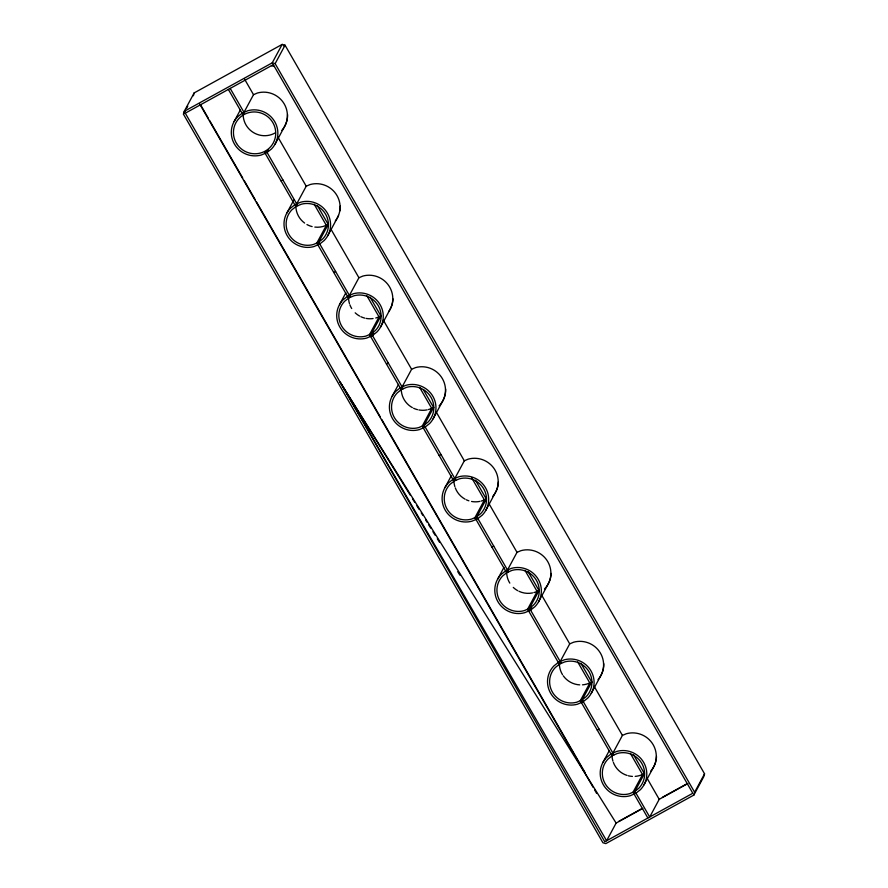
<?xml version="1.0" encoding="UTF-8"?>
<svg xmlns="http://www.w3.org/2000/svg" width="888" height="888" viewBox="0 0 888 888"><rect width="100%" height="100%" fill="white"/><g stroke="black" fill="none" stroke-linecap="round" stroke-linejoin="round"><path stroke-width="1.33" d="M183.45 114.186L184.227 111.344L194.15 92.918L282.173 44.4L285.059 45.221L704.55 773.814L703.773 776.656L693.85 795.082L605.827 843.6L602.941 842.779L183.45 114.186L185.315 110.734M193.373 95.76L194.15 92.918M693.85 795.082L694.627 792.24L704.55 773.814M186.547 108.425L187.79 106.127M234.099 121.567L240.448 109.779M243.989 112.365L253.513 94.683L257.442 93.007A23.388 22.91 28.3 0 1 281.84 130.392M184.227 111.344L272.239 62.837L282.173 44.4M694.627 792.24L275.136 63.647L285.059 45.221L283.427 45.854M267.077 152.447L268.343 150.083M275.069 144.145L284.593 126.462M286.802 213.098L293.784 200.133M296.692 203.896L306.216 186.214L310.145 184.538A23.388 22.91 28.3 0 1 335.309 221.001M317.416 205.661L328.227 224.442L326.34 225.363L316.816 243.046L348.573 298.179M328.227 224.442L318.703 242.124L350.449 297.258M327.772 235.675L337.296 217.993M339.505 304.628L345.843 292.84M349.395 295.426L358.919 277.744L362.848 276.068A23.388 22.91 28.3 0 1 388.722 311.555M370.107 297.191L380.93 315.973L379.043 316.894L369.519 334.576L401.265 389.721M380.93 315.973L371.406 333.655L403.152 388.8M372.472 335.509L373.748 333.144M380.475 327.206L389.999 309.524M392.196 396.159L398.546 384.382M402.098 386.957L411.61 369.275L415.54 367.599A23.388 22.91 28.3 0 1 439.127 405.86M423.487 389.899L433.622 407.503L431.735 408.425L422.222 426.107L453.968 481.252A21.245 20.813 28.3 0 0 454.845 486.569M433.622 407.503L424.109 425.186L455.855 480.33M433.178 418.736L442.69 401.054M444.899 487.69L451.248 475.913M454.8 478.488L464.313 460.805L468.242 459.129A23.388 22.91 28.3 0 1 492.64 496.514M475.513 480.253L486.324 499.034L484.437 499.955L474.925 517.637L506.671 572.782A21.245 20.813 28.3 0 0 509.801 583.116M486.324 499.034L476.812 516.716L508.558 571.861M485.869 510.267L495.393 492.585M497.602 579.231L503.951 567.443M507.492 570.018L517.016 552.336L520.945 550.671A23.388 22.91 28.3 0 1 544.533 588.933M528.216 571.783L539.027 590.564L537.14 591.486L527.616 609.168L559.373 664.313M539.027 590.564L529.503 608.247L561.26 663.392M530.569 610.1L531.845 607.747M538.572 601.798L548.096 584.115M560.195 661.549L569.719 643.867L573.648 642.202A23.388 22.91 28.3 0 1 598.046 679.586M580.907 663.314L591.73 682.095L589.843 683.016L580.319 700.699L612.076 755.843M591.73 682.095L582.206 699.777L613.952 754.922M591.275 693.328L600.799 675.657M603.008 762.293L609.346 750.504M612.898 753.08L622.421 735.397L626.351 733.732A23.388 22.91 28.3 0 1 650.738 771.117M616.328 822.699L606.615 840.758L340.226 382.284L616.128 823.076L642.823 808.369M633.61 754.844L644.422 773.637L642.546 774.547L633.022 792.229L647.874 818.015M644.422 773.637L634.909 791.308L649.705 817.004L659.218 799.322L687.945 783.494M643.978 784.859L653.49 767.188M281.074 180.952L282.906 179.942M295.171 205.45L297.014 204.44M317.316 243.9L319.147 242.89M333.777 272.494L335.609 271.473M347.874 296.981L349.706 295.97M370.019 335.431L371.85 334.421M386.48 364.025L388.311 363.014M400.577 388.511L402.408 387.501M422.71 426.962L424.553 425.951M439.172 455.555L441.003 454.545M453.28 480.042L455.111 479.032M475.413 518.492L477.245 517.482M491.874 547.086L493.706 546.076M505.982 571.583L507.814 570.562M528.116 610.034L529.947 609.013M558.674 663.114L560.517 662.104M580.819 701.564L582.65 700.554M597.28 730.147L599.111 729.137M611.377 754.645L613.208 753.635M633.521 793.095L635.353 792.085M618.758 821.367L641.824 808.657M662.459 797.28L686.735 783.893M272.239 62.837L275.136 63.647M271.462 65.679L274.348 66.489M340.226 382.284L410.3 495.215M412.487 498.745L414.685 502.275M416.872 505.805L419.058 509.335M421.256 512.864L422.71 515.218M425.63 519.924L427.095 522.277M428.549 524.63L430.747 528.16M432.933 531.69L435.12 535.209M437.307 538.739L439.505 542.268M457.753 571.683L459.94 575.213M244.555 79.121L253.513 94.683M277.966 137.152L306.216 186.214M330.669 228.693L358.919 277.744M383.372 320.224L411.61 369.275M436.763 412.953L464.313 460.805M488.766 503.285L517.016 552.336M541.469 594.816L569.719 643.867M594.172 686.346L622.421 735.397M646.864 777.866L659.218 799.322M314.174 204.229L326.34 225.363M366.877 295.76L379.043 316.894M419.58 387.301L431.735 408.425M471.595 477.655L484.437 499.955M524.975 570.362L537.14 591.486M577.677 661.893L589.843 683.016M630.38 753.424L642.546 774.547M230.203 88.412L244.311 112.909L242.48 113.919L228.371 89.422M297.758 205.727L266.444 151.36L264.613 152.37L295.871 206.649A21.245 20.813 28.3 0 0 304.617 223.066M200.533 104.728L208.147 117.949M209.524 120.346L242.724 178.011M244.111 180.408L255.178 199.633M256.565 202.031L380.364 417.06M381.751 419.458L585.092 772.627M199.645 103.907L593.184 787.423M594.572 789.821L596.647 793.428M287.579 114.541A23.388 22.91 28.3 0 1 284.793 126.085M275.402 132.789A21.245 20.813 28.3 0 1 243.168 115.029M328.105 224.32A21.245 20.813 28.3 0 1 314.84 227.095M312.121 226.584A21.245 20.813 28.3 0 1 306.959 224.553M340.282 206.072A23.388 22.91 28.3 0 1 339.915 210.867M338.539 215.462A23.388 22.91 28.3 0 1 337.496 217.616M380.797 315.851A21.245 20.813 28.3 0 1 375.757 318.004M373.06 318.559A21.245 20.813 28.3 0 1 366.167 318.415M364.813 318.115A21.245 20.813 28.3 0 1 360.894 316.716M359.662 316.084A21.245 20.813 28.3 0 1 355.189 312.809M351.704 308.524A21.245 20.813 28.3 0 1 349.883 304.795M349.439 303.496A21.245 20.813 28.3 0 1 348.651 299.456M392.984 298.801A23.388 22.91 28.3 0 1 390.198 309.146M432.301 408.047A21.245 20.813 28.3 0 1 428.46 409.535M427.128 409.856A21.245 20.813 28.3 0 1 418.87 409.945M417.515 409.657A21.245 20.813 28.3 0 1 413.597 408.247M412.354 407.614A21.245 20.813 28.3 0 1 401.265 389.632M445.687 389.133A23.388 22.91 28.3 0 1 442.901 400.677M551.082 573.404A23.388 22.91 28.3 0 1 548.296 583.749M538.905 590.453A21.245 20.813 28.3 0 1 533.866 592.596M532.534 592.918A21.245 20.813 28.3 0 1 518.992 591.308M517.76 590.687A21.245 20.813 28.3 0 1 513.286 587.412M498.39 481.862A23.388 22.91 28.3 0 1 495.593 492.218M486.202 498.923A21.245 20.813 28.3 0 1 481.163 501.065M479.831 501.387A21.245 20.813 28.3 0 1 471.572 501.476M468.886 500.799A21.245 20.813 28.3 0 1 466.289 499.778M465.057 499.156A21.245 20.813 28.3 0 1 455.278 487.867M591.597 681.984A21.245 20.813 28.3 0 1 582.484 684.837M579.731 684.87A21.245 20.813 28.3 0 1 563.258 675.79M562.504 674.647A21.245 20.813 28.3 0 1 559.373 664.224M641.858 774.747A21.245 20.813 28.3 0 1 635.186 776.367M632.434 776.401A21.245 20.813 28.3 0 1 628.316 775.779M626.995 775.402A21.245 20.813 28.3 0 1 613.386 762.459M612.942 761.16A21.245 20.813 28.3 0 1 612.065 755.755M603.785 663.736A23.388 22.91 28.3 0 1 600.998 675.28M656.487 756.465A23.388 22.91 28.3 0 1 656.11 760.061M655.866 761.227A23.388 22.91 28.3 0 1 653.701 766.81M242.38 113.053L237.662 116.761A23.388 22.91 28.3 0 0 261.25 155.023L266.8 152.658L271.506 148.951A23.388 22.91 28.3 0 0 247.93 110.689L242.38 113.053M295.082 204.584L290.365 208.292A23.388 22.91 28.3 0 0 313.952 246.553L319.491 244.189L324.209 240.482A23.388 22.91 28.3 0 0 300.621 202.22L295.082 204.584M296.192 206.393L291.908 209.768A21.245 20.813 28.3 0 0 313.342 244.522L318.381 242.38L322.666 239.005A21.245 20.813 28.3 0 0 301.232 204.251L296.192 206.393M347.774 296.115L343.068 299.822A23.388 22.91 28.3 0 0 366.644 338.084L372.194 335.72L376.912 332.012A23.388 22.91 28.3 0 0 353.324 293.75L347.774 296.115M348.895 297.924L344.611 301.298A21.245 20.813 28.3 0 0 366.034 336.053L371.073 333.91L375.358 330.536A21.245 20.813 28.3 0 0 353.935 295.782L348.895 297.924M400.477 387.645L395.759 391.353A23.388 22.91 28.3 0 0 419.347 429.614L424.897 427.261L429.614 423.543A23.388 22.91 28.3 0 0 406.027 385.281L400.477 387.645M401.598 389.455L397.313 392.829A21.245 20.813 28.3 0 0 418.736 427.583L423.776 425.441L428.06 422.066A21.245 20.813 28.3 0 0 406.637 387.312L401.598 389.455M453.18 479.176L448.462 482.883A23.388 22.91 28.3 0 0 472.05 521.145L477.6 518.792L482.317 515.073A23.388 22.91 28.3 0 0 458.73 476.812L453.18 479.176M454.301 480.985L450.016 484.36A21.245 20.813 28.3 0 0 471.439 519.114L476.479 516.971L480.763 513.597A21.245 20.813 28.3 0 0 459.34 478.843L454.301 480.985M505.883 570.707L501.165 574.414A23.388 22.91 28.3 0 0 524.753 612.687L530.303 610.322L535.009 606.604A23.388 22.91 28.3 0 0 511.421 568.342L505.883 570.707M506.993 572.527L502.719 575.89A21.245 20.813 28.3 0 0 524.142 610.655L529.181 608.502L533.466 605.139A21.245 20.813 28.3 0 0 512.032 570.374L506.993 572.527M558.574 662.237L553.868 665.956A23.388 22.91 28.3 0 0 577.455 704.217L582.994 701.853L587.712 698.146A23.388 22.91 28.3 0 0 564.124 659.873L558.574 662.237M559.695 664.058L555.411 667.421A21.245 20.813 28.3 0 0 576.845 702.186L581.884 700.033L586.158 696.669A21.245 20.813 28.3 0 0 564.735 661.904L559.695 664.058M611.277 753.768L606.56 757.486A23.388 22.91 28.3 0 0 630.147 795.748L635.697 793.384L640.415 789.676A23.388 22.91 28.3 0 0 616.827 751.403L611.277 753.768M612.398 755.588L608.114 758.951A21.245 20.813 28.3 0 0 629.537 793.717L634.576 791.563L638.861 788.2A21.245 20.813 28.3 0 0 617.438 753.435L612.398 755.588M273.293 64.657L185.281 113.176L604.772 841.769L692.795 793.25L273.293 64.657M236.574 143.512A21.245 20.813 28.3 0 0 273.193 143.112A21.245 20.813 28.3 0 0 253.99 111.944A21.245 20.813 28.3 0 0 236.574 143.512"/></g></svg>
